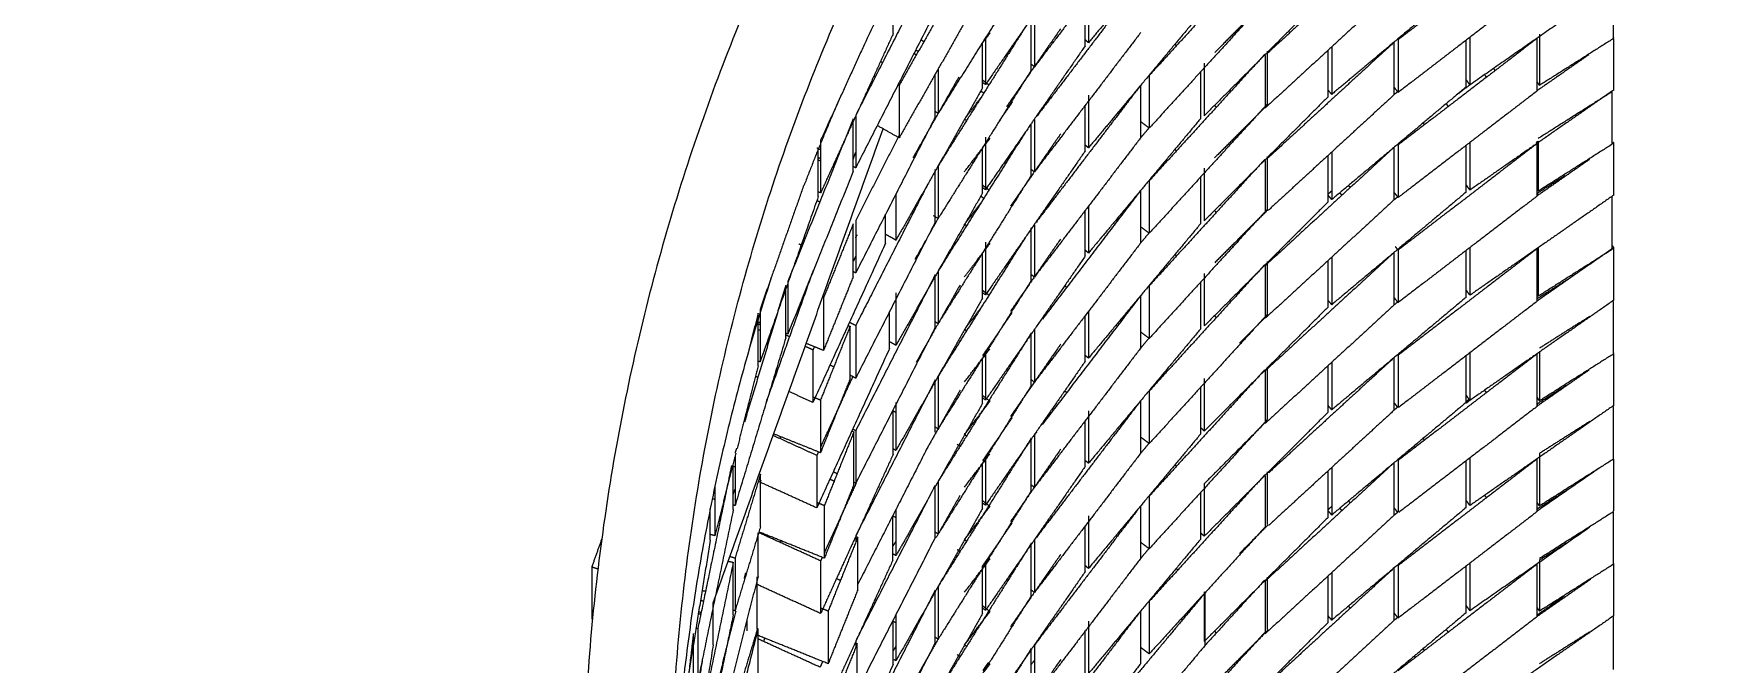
# Model space of a CAD drawing. Header units: centimetres. Extents: x 0 to 19.8, y 0 to 41.5.
# Drawn here: x 11.817 to 13.723, y 15.81 to 16.531 of the extents above; entities that cross this region are included whole.
import ezdxf

# ---------------------------------------------------------------- set-up
doc = ezdxf.new("R2010")
doc.units = ezdxf.units.CM
doc.layers.add('Make2D$Visible$Curves', color=7, linetype='Continuous', true_color=0x000000)

msp = doc.modelspace()

# ---------------------------------------------------------------- linework, layer by layer
at = {"layer": 'Make2D$Visible$Curves', "color": 18, "lineweight": -3, "true_color": 0x000000}
for points, weights, knots in [([(14.7558, 18.0321), (13.8662, 17.9996), (13.213, 17.3947), (12.4439, 16.6825), (12.4439, 15.6341)], [0.854751958775, 0.866802022462, 1, 0.846767797442, 0.853867800566], [2.055138, 2.055138, 2.055138, 3.769279, 3.769279, 5.741243, 5.741243, 5.741243]), ([(12.5439, 15.6341), (12.5439, 16.6388), (13.281, 17.3214), (13.9053, 17.8995), (14.7555, 17.932)], [0.853867800566, 0.846767797442, 1, 0.867107537457, 0.85480787438], [-5.741243, -5.741243, -5.741243, -3.769279, -3.769279, -2.059069, -2.059069, -2.059069]), ([(14.7553, 17.832), (13.9052, 17.7994), (13.281, 17.2214), (12.9554, 16.9199), (12.7654, 16.5189)], [0.854810851806, 0.867123612814, 1, 0.925991554725, 0.889384111728], [2.059276, 2.059276, 2.059276, 3.769279, 3.769279, 4.721703, 4.721703, 4.721703])]:
    msp.add_rational_spline(points, weights, degree=2, knots=knots, dxfattribs=at)
for points in [[(12.9034, 16.6451), (12.854, 16.5582), (12.8046, 16.4713)], [(13.0804, 16.6515), (13.0198, 16.5719), (12.9591, 16.4924)], [(13.5329, 16.6449), (13.4535, 16.584), (13.3742, 16.5232)], [(13.0172, 16.6365), (12.9602, 16.5543), (12.9032, 16.4721)], [(13.2219, 16.6266), (13.156, 16.5545), (13.0901, 16.4824)], [(13.3693, 16.6402), (13.2975, 16.5743), (13.2257, 16.5084)], [(12.8373, 16.5983), (12.7962, 16.5177), (12.7551, 16.4371)], [(12.798, 16.5305), (12.798, 16.5578), (12.798, 16.5851)], [(12.9034, 16.5851), (12.854, 16.4982), (12.8046, 16.4113)], [(12.9486, 16.5977), (12.8992, 16.519), (12.8499, 16.4404)], [(13.0804, 16.5914), (13.0209, 16.5134), (12.9615, 16.4355)], [(13.0804, 16.5913), (13.0506, 16.5556), (13.0208, 16.5199)], [(13.4517, 16.5893), (13.4109, 16.5552), (13.3702, 16.5211)], [(13.5329, 16.5849), (13.4535, 16.524), (13.3742, 16.4632)], [(13.62, 16.5247), (13.62, 16.5547), (13.62, 16.5847)], [(13.0172, 16.5165), (13.0172, 16.5426), (13.0172, 16.5686)], [(13.0208, 16.5799), (13.0208, 16.5499), (13.0208, 16.5199)], [(13.2251, 16.5701), (13.1578, 16.4965), (13.0905, 16.4228)], [(13.2942, 16.5782), (13.2235, 16.5074), (13.1529, 16.4366)], [(13.2257, 16.5696), (13.1954, 16.5392), (13.165, 16.5088)], [(13.3698, 16.5807), (13.2962, 16.5131), (13.2225, 16.4454)], [(13.5925, 16.5666), (13.5245, 16.5193), (13.4565, 16.472)], [(12.846, 16.5553), (12.8005, 16.4662), (12.7551, 16.3771)], [(12.9555, 16.5486), (12.9023, 16.4639), (12.8491, 16.3792)], [(12.9555, 16.4886), (12.9555, 16.518), (12.9555, 16.5475)], [(12.9591, 16.5524), (12.9591, 16.5224), (12.9591, 16.4924)], [(13.1489, 16.5535), (13.1147, 16.5125), (13.0806, 16.4715)], [(12.798, 16.5305), (12.7767, 16.4837), (12.7554, 16.4369)], [(12.9038, 16.5247), (12.9062, 16.5279), (12.9086, 16.5311)], [(12.9888, 16.5356), (12.958, 16.4911), (12.9271, 16.4466)], [(13.0804, 16.5315), (13.0198, 16.4519), (12.9591, 16.3724)], [(13.5355, 16.5297), (13.5355, 16.5005), (13.5355, 16.4712)], [(13.62, 16.5263), (13.6201, 16.5261), (13.6202, 16.5259)], [(12.7655, 16.5191), (12.7403, 16.4638), (12.7151, 16.4085)], [(12.8217, 16.5077), (12.8231, 16.507), (12.8245, 16.5062)], [(12.8239, 16.5116), (12.8253, 16.5108), (12.8266, 16.51)], [(12.8328, 16.5209), (12.8312, 16.5221), (12.8296, 16.5232)], [(12.8984, 16.5176), (12.9008, 16.5208), (12.9032, 16.524)], [(12.8999, 16.4684), (12.8999, 16.4942), (12.8999, 16.5201)], [(12.9032, 16.5254), (12.9032, 16.4987), (12.9032, 16.4721)], [(12.9327, 16.5124), (12.9322, 16.5128), (12.9317, 16.5132)], [(13.0172, 16.5165), (12.9865, 16.4723), (12.9559, 16.4282)], [(13.0208, 16.5199), (13.019, 16.5215), (13.0172, 16.523)], [(13.1196, 16.518), (13.1204, 16.5173), (13.1213, 16.5166)], [(13.2251, 16.4501), (13.2251, 16.4801), (13.2251, 16.5101)], [(13.3698, 16.5207), (13.2979, 16.4546), (13.2259, 16.3886)], [(13.2942, 16.4582), (13.2942, 16.4847), (13.2942, 16.5112)], [(13.3697, 16.5207), (13.3341, 16.4908), (13.2984, 16.4609)], [(13.2984, 16.5151), (13.2984, 16.488), (13.2984, 16.4609)], [(13.3694, 16.5212), (13.3696, 16.5209), (13.3698, 16.5207)], [(13.3698, 16.4607), (13.3698, 16.4907), (13.3698, 16.5207)], [(13.5329, 16.5249), (13.4535, 16.464), (13.3742, 16.4032)], [(13.3742, 16.5232), (13.3742, 16.4937), (13.3742, 16.4642)], [(13.4517, 16.4693), (13.4517, 16.496), (13.4517, 16.5226)], [(13.4561, 16.526), (13.4561, 16.4988), (13.4561, 16.4717)], [(13.5118, 16.5087), (13.5114, 16.5093), (13.511, 16.5099)], [(13.5329, 16.4649), (13.5329, 16.4949), (13.5329, 16.5249)], [(13.62, 16.5247), (13.5778, 16.498), (13.5355, 16.4712)], [(13.6202, 16.4659), (13.6202, 16.4952), (13.6202, 16.5245)], [(12.7858, 16.4973), (12.7845, 16.4977), (12.7833, 16.4982)], [(12.8491, 16.4896), (12.8491, 16.4644), (12.8491, 16.4392)], [(12.9555, 16.4886), (12.9026, 16.4043), (12.8497, 16.3201)], [(12.9591, 16.4924), (12.9573, 16.4938), (12.9555, 16.4952)], [(13.2217, 16.5064), (13.1559, 16.4344), (13.0901, 16.3624)], [(13.1529, 16.4966), (13.1529, 16.4666), (13.1529, 16.4366)], [(13.2225, 16.5054), (13.2221, 16.5058), (13.2218, 16.5063)], [(13.2225, 16.5054), (13.2225, 16.4754), (13.2225, 16.4454)], [(13.4849, 16.488), (13.4841, 16.4893), (13.4833, 16.4906)], [(13.5917, 16.5061), (13.5624, 16.4857), (13.5331, 16.4653)], [(12.8046, 16.4713), (12.804, 16.4716), (12.8035, 16.4719)], [(12.8046, 16.4713), (12.8046, 16.4413), (12.8046, 16.4113)], [(12.8728, 16.4807), (12.8465, 16.4345), (12.8203, 16.3884)], [(12.846, 16.4353), (12.846, 16.4597), (12.846, 16.484)], [(12.9034, 16.4745), (12.9017, 16.4758), (12.8999, 16.4771)], [(12.9032, 16.4721), (12.9016, 16.4733), (12.8999, 16.4744)], [(12.9072, 16.4716), (12.9058, 16.4727), (12.9044, 16.4738)], [(13.0801, 16.4711), (13.0207, 16.3932), (12.9613, 16.3152)], [(13.0804, 16.4713), (13.0506, 16.4356), (13.0208, 16.3999)], [(13.0804, 16.4115), (13.0804, 16.4415), (13.0804, 16.4715)], [(13.0901, 16.4824), (13.0901, 16.4527), (13.0901, 16.423)], [(13.1489, 16.4335), (13.1489, 16.4601), (13.1489, 16.4868)], [(13.1942, 16.4763), (13.1938, 16.4767), (13.1934, 16.4772)], [(13.4517, 16.4693), (13.375, 16.4051), (13.2984, 16.3409)], [(13.4414, 16.4607), (13.4489, 16.4664), (13.4564, 16.4722)], [(13.4561, 16.4717), (13.454, 16.4748), (13.4518, 16.4779)], [(13.4728, 16.4833), (13.4739, 16.4819), (13.475, 16.4805)], [(13.5355, 16.4712), (13.5342, 16.4733), (13.5329, 16.4753)], [(12.8999, 16.4684), (12.8505, 16.3815), (12.801, 16.2945)], [(12.8793, 16.4327), (12.8889, 16.4452), (12.8985, 16.4578)], [(12.8978, 16.4648), (12.8998, 16.4635), (12.9017, 16.4623)], [(12.9187, 16.43), (12.9263, 16.441), (12.9339, 16.4519)], [(13.0208, 16.4599), (13.0208, 16.4299), (13.0208, 16.3999)], [(13.2251, 16.4501), (13.1576, 16.3763), (13.0901, 16.3024)], [(13.2942, 16.4582), (13.2235, 16.3874), (13.1529, 16.3166)], [(13.3698, 16.4607), (13.298, 16.3947), (13.2261, 16.3287)], [(13.2984, 16.4609), (13.2963, 16.4634), (13.2942, 16.4659)], [(13.3742, 16.4632), (13.372, 16.4661), (13.3698, 16.4689)], [(13.374, 16.4643), (13.372, 16.4626), (13.3701, 16.461)], [(13.5329, 16.4649), (13.4535, 16.404), (13.3742, 16.3432)], [(13.4314, 16.4471), (13.4303, 16.4488), (13.4291, 16.4504)], [(13.6202, 16.4659), (13.5382, 16.4088), (13.4561, 16.3517)], [(13.6185, 16.464), (13.5762, 16.4373), (13.534, 16.4105)], [(13.6185, 16.404), (13.6185, 16.434), (13.6185, 16.464)], [(12.7523, 16.433), (12.715, 16.3402), (12.6777, 16.2474)], [(12.7551, 16.4364), (12.7351, 16.3925), (12.7151, 16.3485)], [(12.7523, 16.373), (12.7523, 16.403), (12.7523, 16.433)], [(12.7551, 16.4371), (12.7551, 16.4071), (12.7551, 16.3771)], [(12.846, 16.4353), (12.8005, 16.3462), (12.7551, 16.2571)], [(12.8491, 16.4392), (12.8475, 16.4402), (12.846, 16.4412)], [(12.8816, 16.431), (12.8805, 16.4318), (12.8793, 16.4327)], [(12.9591, 16.4324), (12.9591, 16.4024), (12.9591, 16.3724)], [(13.0172, 16.3965), (13.0172, 16.4225), (13.0172, 16.4485)], [(13.1489, 16.4335), (13.0849, 16.3567), (13.0208, 16.2799)], [(13.0601, 16.4448), (13.0595, 16.4452), (13.0589, 16.4456)], [(13.2258, 16.4497), (13.1953, 16.4191), (13.1648, 16.3886)], [(13.1667, 16.4462), (13.1658, 16.4472), (13.1649, 16.4482)], [(13.2225, 16.4454), (13.2221, 16.4459), (13.2217, 16.4464)], [(12.5925, 15.8806), (12.6894, 16.1511), (12.7863, 16.4217)], [(12.8048, 16.4145), (12.7799, 16.3658), (12.7551, 16.3171)], [(12.8046, 16.4113), (12.7922, 16.4184), (12.7797, 16.4254)], [(12.9481, 16.4168), (12.8986, 16.338), (12.8491, 16.2592)], [(12.9556, 16.4277), (12.9294, 16.3899), (12.9032, 16.3521)], [(12.9032, 16.4121), (12.9032, 16.3821), (12.9032, 16.3521)], [(12.9891, 16.416), (12.9604, 16.3746), (12.9317, 16.3332)], [(12.9555, 16.3686), (12.9555, 16.398), (12.9555, 16.4275)], [(13.0901, 16.4224), (13.0853, 16.4261), (13.0804, 16.4297)], [(13.0896, 16.4224), (13.085, 16.4169), (13.0804, 16.4114)], [(13.3926, 16.4198), (13.3932, 16.4191), (13.3939, 16.4183)], [(13.4042, 16.4262), (13.4035, 16.4273), (13.4027, 16.4283)], [(12.7151, 16.3975), (12.7129, 16.3986), (12.7108, 16.3997)], [(12.7124, 16.3443), (12.7124, 16.3713), (12.7124, 16.3984)], [(12.7151, 16.4085), (12.7151, 16.3785), (12.7151, 16.3485)], [(12.7523, 16.3869), (12.7537, 16.3908), (12.7551, 16.3947)], [(12.8793, 16.3727), (12.8939, 16.3918), (12.9084, 16.4108)], [(12.8999, 16.3484), (12.8999, 16.3742), (12.8999, 16.4001)], [(13.0172, 16.3965), (12.9602, 16.3143), (12.9032, 16.2321)], [(12.933, 16.3922), (12.9323, 16.3927), (12.9317, 16.3932)], [(13.0804, 16.4115), (13.0198, 16.3319), (12.9591, 16.2524)], [(13.0208, 16.3999), (13.019, 16.4015), (13.0172, 16.403)], [(13.1194, 16.3981), (13.1204, 16.3973), (13.1213, 16.3966)], [(13.3698, 16.4007), (13.2962, 16.3331), (13.2225, 16.2654)], [(13.2984, 16.3954), (13.2984, 16.3682), (13.2984, 16.3409)], [(13.3698, 16.3407), (13.3698, 16.3707), (13.3698, 16.4007)], [(13.5329, 16.4049), (13.4535, 16.344), (13.3742, 16.2832)], [(13.3742, 16.4032), (13.3742, 16.3735), (13.3742, 16.3438)], [(13.4517, 16.3493), (13.4517, 16.3761), (13.4517, 16.4029)], [(13.4561, 16.406), (13.4561, 16.3788), (13.4561, 16.3517)], [(13.5319, 16.4062), (13.5324, 16.4055), (13.5329, 16.4049)], [(13.5322, 16.4065), (13.5331, 16.4071), (13.534, 16.4077)], [(13.5329, 16.3449), (13.5329, 16.3749), (13.5329, 16.4049)], [(13.534, 16.4075), (13.534, 16.379), (13.534, 16.3505)], [(13.6185, 16.404), (13.5762, 16.3773), (13.534, 16.3505)], [(13.6202, 16.4059), (13.6192, 16.4052), (13.6181, 16.4045)], [(13.6202, 16.3459), (13.6202, 16.3759), (13.6202, 16.4059)], [(12.7125, 16.389), (12.7139, 16.3884), (12.7152, 16.3879)], [(12.7127, 16.3862), (12.7139, 16.3856), (12.7151, 16.3851)], [(12.7302, 16.3818), (12.7309, 16.3816), (12.7315, 16.3813)], [(12.7551, 16.3771), (12.7538, 16.3778), (12.7525, 16.3784)], [(12.846, 16.3743), (12.846, 16.3748), (12.846, 16.3753)], [(12.8491, 16.3792), (12.8491, 16.3492), (12.8491, 16.3192)], [(12.9591, 16.3724), (12.9573, 16.3738), (12.9555, 16.3752)], [(13.2219, 16.3866), (13.156, 16.3145), (13.0901, 16.2424)], [(13.1529, 16.3766), (13.1529, 16.3466), (13.1529, 16.3166)], [(13.2225, 16.3854), (13.2221, 16.3859), (13.2217, 16.3864)], [(13.2225, 16.3854), (13.2225, 16.3558), (13.2225, 16.3261)], [(13.2251, 16.3301), (13.2251, 16.3601), (13.2251, 16.3901)], [(13.2942, 16.3382), (13.2942, 16.3647), (13.2942, 16.3912)], [(13.5922, 16.3864), (13.5626, 16.3658), (13.533, 16.3452)], [(13.5919, 16.3867), (13.592, 16.3865), (13.5921, 16.3863)], [(12.6959, 16.3573), (12.6773, 16.3046), (12.6588, 16.2519)], [(12.7523, 16.373), (12.715, 16.2802), (12.6777, 16.1874)], [(12.8371, 16.358), (12.7961, 16.2775), (12.7551, 16.1971)], [(12.846, 16.3153), (12.846, 16.3444), (12.846, 16.3735)], [(12.9555, 16.3686), (12.9026, 16.2843), (12.8496, 16.2)], [(12.9032, 16.3546), (12.9016, 16.3559), (12.8999, 16.3572)], [(13.0901, 16.3624), (13.0901, 16.3324), (13.0901, 16.3024)], [(13.1489, 16.3135), (13.1489, 16.3401), (13.1489, 16.3668)], [(13.1942, 16.3563), (13.1938, 16.3567), (13.1934, 16.3572)], [(13.3196, 16.3545), (13.3186, 16.3558), (13.3176, 16.357)], [(13.4561, 16.3517), (13.4539, 16.3548), (13.4517, 16.358)], [(13.5333, 16.3485), (13.5491, 16.3585), (13.565, 16.3685)], [(13.5634, 16.3676), (13.5637, 16.3672), (13.564, 16.3668)], [(12.7124, 16.3443), (12.6792, 16.2499), (12.646, 16.1556)], [(12.7141, 16.338), (12.7127, 16.3387), (12.7113, 16.3395)], [(12.7151, 16.3485), (12.7137, 16.3491), (12.7124, 16.3497)], [(12.801, 16.3472), (12.801, 16.3209), (12.801, 16.2945)], [(12.8999, 16.3484), (12.8746, 16.3039), (12.8493, 16.2595)], [(12.8793, 16.3127), (12.8889, 16.3252), (12.8984, 16.3376)], [(12.8978, 16.3448), (12.8996, 16.3436), (12.9014, 16.3425)], [(12.9032, 16.3521), (12.9016, 16.3532), (12.9, 16.3543)], [(12.9072, 16.3517), (12.9058, 16.3527), (12.9044, 16.3537)], [(13.0796, 16.3505), (13.0239, 16.2774), (12.9682, 16.2042)], [(13.0804, 16.2915), (13.0804, 16.3215), (13.0804, 16.3515)], [(13.2942, 16.3382), (13.2235, 16.2674), (13.1529, 16.1966)], [(13.3698, 16.3407), (13.2962, 16.2731), (13.2225, 16.2054)], [(13.2942, 16.347), (13.2963, 16.3489), (13.2984, 16.3508)], [(13.2984, 16.3409), (13.2963, 16.3434), (13.2942, 16.3459)], [(13.4517, 16.3493), (13.375, 16.2851), (13.2984, 16.2209)], [(13.3075, 16.3486), (13.3088, 16.3472), (13.3101, 16.3458)], [(13.3745, 16.3447), (13.3721, 16.3426), (13.3697, 16.3406)], [(13.3742, 16.3432), (13.372, 16.3461), (13.3698, 16.3489)], [(13.5329, 16.3449), (13.4538, 16.2843), (13.3747, 16.2237)], [(13.6202, 16.3459), (13.5382, 16.2888), (13.4561, 16.2317)], [(13.534, 16.3505), (13.5335, 16.3513), (13.5329, 16.3522)], [(13.5331, 16.3471), (13.5335, 16.3474), (13.5339, 16.3476)], [(13.6185, 16.284), (13.6185, 16.314), (13.6185, 16.344)], [(12.7551, 16.3171), (12.7551, 16.2871), (12.7551, 16.2571)], [(12.7893, 16.2913), (12.7893, 16.3077), (12.7893, 16.3241)], [(12.8491, 16.3192), (12.8359, 16.2958), (12.8226, 16.2725)], [(12.8491, 16.3192), (12.8466, 16.3208), (12.8441, 16.3223)], [(13.0172, 16.2765), (13.0172, 16.3025), (13.0172, 16.3286)], [(13.0208, 16.3335), (13.0208, 16.3067), (13.0208, 16.2799)], [(13.2251, 16.3301), (13.1576, 16.2563), (13.0901, 16.1824)], [(13.1667, 16.3262), (13.1657, 16.3273), (13.1647, 16.3284)], [(13.2255, 16.3294), (13.1952, 16.2991), (13.165, 16.2688)], [(13.2225, 16.3254), (13.2221, 16.3259), (13.2217, 16.3264)], [(12.7523, 16.313), (12.7354, 16.2709), (12.7184, 16.2287)], [(12.7523, 16.253), (12.7523, 16.283), (12.7523, 16.313)], [(12.846, 16.3153), (12.8005, 16.2262), (12.7551, 16.1371)], [(12.7551, 16.2973), (12.756, 16.299), (12.7569, 16.3007)], [(12.7803, 16.3063), (12.7802, 16.3063), (12.7802, 16.3064)], [(12.801, 16.2945), (12.7952, 16.2979), (12.7893, 16.3012)], [(12.8816, 16.311), (12.8805, 16.3118), (12.8793, 16.3127)], [(12.9555, 16.2486), (12.9555, 16.2786), (12.9555, 16.3086)], [(12.9591, 16.3124), (12.9591, 16.2824), (12.9591, 16.2524)], [(13.1489, 16.3135), (13.0849, 16.2367), (13.0208, 16.1599)], [(13.0901, 16.303), (13.0847, 16.2966), (13.0794, 16.2902)], [(13.0901, 16.3024), (13.0853, 16.3061), (13.0804, 16.3097)], [(12.6942, 16.2882), (12.6923, 16.2892), (12.6903, 16.2902)], [(12.7893, 16.2913), (12.7478, 16.2003), (12.7063, 16.1093)], [(12.9485, 16.2974), (12.8988, 16.2183), (12.8491, 16.1392)], [(12.8793, 16.2527), (12.894, 16.2719), (12.9086, 16.2911)], [(12.8999, 16.2284), (12.8999, 16.2542), (12.8999, 16.2801)], [(12.9032, 16.2921), (12.9032, 16.2621), (12.9032, 16.2321)], [(12.9887, 16.2955), (12.9602, 16.2543), (12.9317, 16.2132)], [(13.0804, 16.2915), (13.0198, 16.2119), (12.9591, 16.1324)], [(13.0208, 16.2799), (13.019, 16.2815), (13.0172, 16.283)], [(13.3698, 16.2807), (13.2962, 16.2131), (13.2225, 16.1454)], [(13.3698, 16.2207), (13.3698, 16.2507), (13.3698, 16.2807)], [(13.3742, 16.2832), (13.3727, 16.2851), (13.3713, 16.287)], [(13.5329, 16.2849), (13.4535, 16.224), (13.3742, 16.1632)], [(13.3742, 16.2832), (13.3742, 16.2539), (13.3742, 16.2246)], [(13.4517, 16.2293), (13.4517, 16.256), (13.4517, 16.2826)], [(13.4561, 16.286), (13.4561, 16.2588), (13.4561, 16.2317)], [(13.5328, 16.285), (13.5329, 16.2849), (13.5329, 16.2849)], [(13.5329, 16.2249), (13.5329, 16.2549), (13.5329, 16.2849)], [(13.6202, 16.2859), (13.5766, 16.2556), (13.533, 16.2252)], [(13.534, 16.2862), (13.534, 16.2583), (13.534, 16.2305)], [(13.6185, 16.284), (13.5762, 16.2573), (13.534, 16.2305)], [(13.6185, 16.2885), (13.6194, 16.2872), (13.6202, 16.2859)], [(13.6202, 16.2259), (13.6202, 16.2559), (13.6202, 16.2859)], [(12.6534, 16.1106), (12.6802, 16.1854), (12.7069, 16.2602)], [(12.7315, 16.2613), (12.7316, 16.2613), (12.7317, 16.2613)], [(12.7552, 16.2765), (12.7538, 16.2735), (12.7525, 16.2705)], [(12.8537, 16.2665), (12.8536, 16.2666), (12.8534, 16.2666)], [(13.0172, 16.2765), (12.9602, 16.1943), (12.9032, 16.1121)], [(12.9327, 16.2724), (12.9322, 16.2728), (12.9317, 16.2732)], [(13.2217, 16.2664), (13.1559, 16.1944), (13.0901, 16.1224)], [(13.1194, 16.2781), (13.1204, 16.2773), (13.1213, 16.2766)], [(13.2225, 16.2654), (13.2221, 16.2659), (13.2217, 16.2663)], [(13.2225, 16.2654), (13.2225, 16.2354), (13.2225, 16.2054)], [(13.2251, 16.2101), (13.2251, 16.2401), (13.2251, 16.2701)], [(13.2342, 16.278), (13.2348, 16.2774), (13.2354, 16.2768)], [(13.2942, 16.2182), (13.2942, 16.2447), (13.2942, 16.2712)], [(13.2984, 16.2751), (13.2984, 16.248), (13.2984, 16.2209)], [(12.6753, 16.243), (12.6517, 16.1649), (12.6281, 16.0868)], [(12.6586, 16.2515), (12.6523, 16.2336), (12.646, 16.2156)], [(12.6753, 16.183), (12.6753, 16.213), (12.6753, 16.243)], [(12.6777, 16.2474), (12.6777, 16.2174), (12.6777, 16.1874)], [(12.7523, 16.253), (12.7354, 16.2109), (12.7184, 16.1687)], [(12.7551, 16.2571), (12.7537, 16.2578), (12.7523, 16.2585)], [(12.8452, 16.2538), (12.8002, 16.1655), (12.7551, 16.0771)], [(12.8491, 16.2591), (12.8251, 16.2168), (12.801, 16.1745)], [(12.8742, 16.2433), (12.8491, 16.1991), (12.824, 16.1549)], [(12.846, 16.1953), (12.846, 16.2253), (12.846, 16.2553)], [(12.8491, 16.2592), (12.8491, 16.2292), (12.8491, 16.1992)], [(12.9555, 16.2486), (12.9023, 16.1639), (12.8491, 16.0792)], [(12.9591, 16.2524), (12.9573, 16.2538), (12.9555, 16.2552)], [(12.9959, 16.2407), (12.9948, 16.2416), (12.9937, 16.2426)], [(13.0901, 16.2424), (13.0901, 16.2124), (13.0901, 16.1824)], [(13.1489, 16.1935), (13.1489, 16.2201), (13.1489, 16.2468)], [(13.1529, 16.2566), (13.1529, 16.2266), (13.1529, 16.1966)], [(13.533, 16.228), (13.5498, 16.2386), (13.5665, 16.2492)], [(12.7184, 16.2287), (12.7184, 16.1987), (12.7184, 16.1687)], [(12.801, 16.2345), (12.801, 16.2045), (12.801, 16.1745)], [(12.8999, 16.2284), (12.8505, 16.1415), (12.801, 16.0545)], [(12.9034, 16.2345), (12.9016, 16.2358), (12.8999, 16.2372)], [(12.9032, 16.2321), (12.9016, 16.2333), (12.8999, 16.2344)], [(12.9072, 16.2317), (12.9058, 16.2327), (12.9044, 16.2338)], [(13.0804, 16.2315), (13.0242, 16.1577), (12.968, 16.084)], [(13.0804, 16.1715), (13.0804, 16.2015), (13.0804, 16.2315)], [(13.2984, 16.2209), (13.2963, 16.2234), (13.2942, 16.2259)], [(13.4517, 16.2293), (13.375, 16.1651), (13.2984, 16.1009)], [(13.3742, 16.2232), (13.372, 16.2261), (13.3698, 16.2289)], [(13.3742, 16.2244), (13.372, 16.2226), (13.3698, 16.2207)], [(13.5329, 16.2249), (13.4537, 16.1642), (13.3745, 16.1035)], [(13.4561, 16.2317), (13.4539, 16.2348), (13.4517, 16.238)], [(13.6202, 16.2259), (13.5382, 16.1688), (13.4561, 16.1117)], [(13.534, 16.2305), (13.5335, 16.2313), (13.5329, 16.2322)], [(13.62, 16.1647), (13.62, 16.1947), (13.62, 16.2247)], [(12.6437, 16.2111), (12.6375, 16.1864), (12.6312, 16.1617)], [(12.6437, 16.1511), (12.6437, 16.1811), (12.6437, 16.2111)], [(12.646, 16.2156), (12.646, 16.1856), (12.646, 16.1556)], [(12.7322, 16.2029), (12.7324, 16.2028), (12.7326, 16.2027)], [(12.7937, 16.1709), (12.7937, 16.1918), (12.7937, 16.2127)], [(12.8793, 16.1927), (12.8889, 16.2052), (12.8984, 16.2177)], [(12.9003, 16.1635), (12.9171, 16.1877), (12.9338, 16.2119)], [(13.0172, 16.1565), (13.0172, 16.1825), (13.0172, 16.2085)], [(13.0208, 16.2134), (13.0208, 16.1867), (13.0208, 16.1599)], [(13.2251, 16.2101), (13.1576, 16.1363), (13.0901, 16.0624)], [(13.2942, 16.2182), (13.2235, 16.1474), (13.1529, 16.0766)], [(13.1667, 16.2062), (13.1657, 16.2073), (13.1647, 16.2084)], [(13.2257, 16.2096), (13.2095, 16.1933), (13.1933, 16.1771)], [(13.2225, 16.2054), (13.2221, 16.2059), (13.2217, 16.2064)], [(13.3698, 16.2207), (13.2963, 16.1532), (13.2228, 16.0857)], [(13.5929, 16.2076), (13.5642, 16.1894), (13.5355, 16.1712)], [(12.646, 16.2001), (12.6444, 16.2008), (12.6429, 16.2014)], [(12.6461, 16.1978), (12.6449, 16.1983), (12.6437, 16.1988)], [(12.6437, 16.1925), (12.6449, 16.1922), (12.646, 16.1919)], [(12.6576, 16.1884), (12.658, 16.1882), (12.6585, 16.1881)], [(12.6601, 16.1922), (12.6595, 16.1924), (12.659, 16.1926)], [(12.6605, 16.1943), (12.6602, 16.1944), (12.6599, 16.1945)], [(12.6777, 16.1874), (12.6765, 16.1879), (12.6753, 16.1884)], [(12.6799, 16.1843), (12.6776, 16.1852), (12.6753, 16.1861)], [(12.7487, 16.1962), (12.7318, 16.1541), (12.7149, 16.112)], [(12.7464, 16.1972), (12.7476, 16.1967), (12.7487, 16.1962)], [(12.7551, 16.1971), (12.7516, 16.1989), (12.748, 16.2007)], [(12.7487, 16.1362), (12.7487, 16.1662), (12.7487, 16.1962)], [(12.7551, 16.1971), (12.7551, 16.1671), (12.7551, 16.1371)], [(12.846, 16.1953), (12.8005, 16.1062), (12.7551, 16.0171)], [(12.8491, 16.1992), (12.8475, 16.2002), (12.846, 16.2012)], [(12.9555, 16.1886), (12.9023, 16.1039), (12.8491, 16.0192)], [(12.8819, 16.1908), (12.8806, 16.1917), (12.8793, 16.1927)], [(12.9555, 16.1286), (12.9555, 16.158), (12.9555, 16.1875)], [(12.9591, 16.1924), (12.9591, 16.1624), (12.9591, 16.1324)], [(13.1489, 16.1935), (13.0849, 16.1167), (13.0208, 16.0399)], [(13.0901, 16.1824), (13.0853, 16.1861), (13.0804, 16.1897)], [(12.6753, 16.183), (12.6464, 16.0873), (12.6174, 15.9916)], [(12.7063, 16.1693), (12.702, 16.1712), (12.6977, 16.1732)], [(12.7184, 16.1687), (12.7085, 16.1727), (12.6986, 16.1767)], [(12.708, 16.1731), (12.7071, 16.1712), (12.7063, 16.1693)], [(12.7063, 16.1693), (12.7063, 16.1393), (12.7063, 16.1093)], [(12.7937, 16.1709), (12.7522, 16.0799), (12.7107, 15.9889)], [(12.801, 16.1745), (12.7974, 16.1766), (12.7938, 16.1786)], [(12.8793, 16.1327), (12.8938, 16.1517), (12.9083, 16.1706)], [(12.9032, 16.1677), (12.9032, 16.1399), (12.9032, 16.1121)], [(12.989, 16.1758), (12.9603, 16.1345), (12.9317, 16.0932)], [(13.0804, 16.1715), (13.0198, 16.0919), (12.9591, 16.0124)], [(13.0898, 16.1827), (13.0847, 16.1765), (13.0796, 16.1704)], [(13.5325, 16.1645), (13.4533, 16.1039), (13.3742, 16.0432)], [(13.4561, 16.166), (13.4561, 16.1394), (13.4561, 16.1127)], [(13.5329, 16.1049), (13.5329, 16.1349), (13.5329, 16.1649)], [(13.5355, 16.167), (13.5355, 16.1391), (13.5355, 16.1112)], [(13.62, 16.1647), (13.5778, 16.138), (13.5355, 16.1112)], [(13.62, 16.1658), (13.6198, 16.1656), (13.6195, 16.1654)], [(13.6202, 16.1059), (13.6202, 16.1354), (13.6202, 16.1648)], [(12.6437, 16.1511), (12.6317, 16.1039), (12.6197, 16.0567)], [(12.646, 16.1556), (12.6451, 16.156), (12.6441, 16.1563)], [(12.7301, 16.1499), (12.7279, 16.151), (12.7258, 16.1521)], [(12.8999, 16.1084), (12.8999, 16.1342), (12.8999, 16.1601)], [(12.9001, 16.1633), (12.9017, 16.1623), (12.9033, 16.1613)], [(13.0172, 16.1565), (12.9602, 16.0743), (12.9032, 15.9921)], [(12.927, 16.1464), (12.9277, 16.146), (12.9284, 16.1455)], [(12.9327, 16.1524), (12.9322, 16.1528), (12.9317, 16.1532)], [(13.0208, 16.1599), (13.019, 16.1615), (13.0172, 16.163)], [(13.2218, 16.1465), (13.156, 16.0745), (13.0901, 16.0024)], [(13.2225, 16.1454), (13.2225, 16.1159), (13.2225, 16.0864)], [(13.2251, 16.0901), (13.2251, 16.1201), (13.2251, 16.1501)], [(13.3698, 16.1607), (13.2982, 16.0949), (13.2265, 16.0291)], [(13.2942, 16.0982), (13.2942, 16.1247), (13.2942, 16.1512)], [(13.2984, 16.1551), (13.2984, 16.128), (13.2984, 16.1009)], [(13.3698, 16.1007), (13.3698, 16.1307), (13.3698, 16.1607)], [(13.3742, 16.1632), (13.3739, 16.1636), (13.3736, 16.1639)], [(13.3742, 16.1632), (13.3742, 16.1338), (13.3742, 16.1043)], [(13.4517, 16.1093), (13.4517, 16.136), (13.4517, 16.1626)], [(13.5118, 16.1487), (13.5114, 16.1493), (13.511, 16.1499)], [(13.5922, 16.1464), (13.5625, 16.1257), (13.5328, 16.1051)], [(12.6435, 16.1379), (12.6423, 16.1385), (12.641, 16.139)], [(12.6604, 16.1302), (12.6601, 16.1303), (12.6599, 16.1304)], [(12.7517, 16.1389), (12.7333, 16.0985), (12.7149, 16.0582)], [(12.7487, 16.1362), (12.7318, 16.0941), (12.7149, 16.052)], [(12.7551, 16.1371), (12.7519, 16.1387), (12.7487, 16.1404)], [(12.846, 16.1353), (12.8005, 16.0462), (12.7551, 15.9571)], [(12.846, 16.0753), (12.846, 16.1053), (12.846, 16.1353)], [(12.8491, 16.1392), (12.8491, 16.1092), (12.8491, 16.0792)], [(12.9555, 16.1286), (12.9027, 16.0445), (12.8499, 15.9604)], [(12.9591, 16.1324), (12.9573, 16.1338), (12.9555, 16.1352)], [(13.1489, 16.0735), (13.1489, 16.1001), (13.1489, 16.1268)], [(13.1529, 16.1366), (13.1529, 16.1066), (13.1529, 16.0766)], [(13.5329, 16.1079), (13.5497, 16.1186), (13.5665, 16.1292)], [(13.5631, 16.128), (13.5635, 16.1274), (13.564, 16.1268)], [(12.7063, 16.1093), (12.6926, 16.1155), (12.6789, 16.1218)], [(12.7149, 16.112), (12.7106, 16.1137), (12.7063, 16.1154)], [(12.7149, 16.112), (12.7149, 16.082), (12.7149, 16.052)], [(12.801, 16.1094), (12.801, 16.082), (12.801, 16.0545)], [(12.8742, 16.1233), (12.8558, 16.0908), (12.8373, 16.0583)], [(12.8999, 16.1084), (12.8746, 16.064), (12.8494, 16.0196)], [(12.8793, 16.0727), (12.8937, 16.0915), (12.9081, 16.1104)], [(12.9084, 16.1107), (12.9042, 16.1139), (12.8999, 16.1172)], [(12.9032, 16.1121), (12.9016, 16.1133), (12.8999, 16.1144)], [(13.0804, 16.1115), (13.0208, 16.0333), (12.9613, 15.9552)], [(12.9959, 16.1207), (12.9949, 16.1216), (12.9939, 16.1224)], [(13.0804, 16.0515), (13.0804, 16.0815), (13.0804, 16.1115)], [(13.0901, 16.1224), (13.0901, 16.1225), (13.09, 16.1226)], [(13.0901, 16.1224), (13.0901, 16.0927), (13.0901, 16.063)], [(13.1942, 16.1163), (13.1938, 16.1167), (13.1934, 16.1172)], [(13.4517, 16.1093), (13.375, 16.0451), (13.2984, 15.9809)], [(13.3733, 16.1043), (13.3716, 16.1066), (13.3698, 16.1089)], [(13.4561, 16.1117), (13.4539, 16.1148), (13.4517, 16.118)], [(13.4517, 16.1105), (13.4535, 16.1117), (13.4552, 16.1129)], [(13.452, 16.1088), (13.4541, 16.1104), (13.4562, 16.112)], [(13.4728, 16.1233), (13.4739, 16.1219), (13.475, 16.1205)], [(13.5355, 16.1112), (13.5342, 16.1133), (13.5329, 16.1153)], [(13.5331, 16.1071), (13.5332, 16.1072), (13.5334, 16.1073)], [(12.798, 16.0505), (12.798, 16.0751), (12.798, 16.0997)], [(12.7982, 16.0997), (12.7997, 16.0989), (12.8012, 16.0981)], [(12.8203, 16.0884), (12.8207, 16.0882), (12.8211, 16.088)], [(12.9004, 16.0436), (12.917, 16.0676), (12.9337, 16.0916)], [(13.0172, 16.0365), (13.0172, 16.0625), (13.0172, 16.0885)], [(13.0208, 16.0999), (13.0208, 16.0699), (13.0208, 16.0399)], [(13.2251, 16.0901), (13.1576, 16.0163), (13.0901, 15.9424)], [(13.2942, 16.0982), (13.2235, 16.0274), (13.1529, 15.9566)], [(13.3698, 16.1007), (13.298, 16.0347), (13.2262, 15.9688)], [(13.2984, 16.1009), (13.2963, 16.1034), (13.2942, 16.1059)], [(13.3739, 16.1042), (13.3718, 16.1024), (13.3696, 16.1006)], [(13.5329, 16.1049), (13.4539, 16.0443), (13.3749, 15.9838)], [(13.6202, 16.1059), (13.5382, 16.0488), (13.4561, 15.9917)], [(13.62, 16.0447), (13.62, 16.0747), (13.62, 16.1047)], [(12.6443, 16.0804), (12.6442, 16.0804), (12.6442, 16.0804)], [(12.7107, 16.0489), (12.6858, 16.0602), (12.661, 16.0716)], [(12.7149, 16.052), (12.6885, 16.0626), (12.662, 16.0732)], [(12.6688, 16.068), (12.6693, 16.069), (12.6699, 16.0701)], [(12.7531, 16.0758), (12.7362, 16.0337), (12.7193, 15.9916)], [(12.7513, 16.0766), (12.7522, 16.0762), (12.7531, 16.0758)], [(12.7551, 16.0771), (12.7534, 16.078), (12.7517, 16.0789)], [(12.7531, 16.0158), (12.7531, 16.0458), (12.7531, 16.0758)], [(12.7551, 16.0771), (12.7551, 16.0471), (12.7551, 16.0171)], [(12.8491, 16.0792), (12.8475, 16.0802), (12.846, 16.0812)], [(12.8816, 16.071), (12.8805, 16.0718), (12.8793, 16.0727)], [(12.9591, 16.0724), (12.9591, 16.0725), (12.959, 16.0726)], [(12.9615, 16.0755), (12.9603, 16.074), (12.9591, 16.0724)], [(12.9591, 16.0724), (12.9591, 16.0424), (12.9591, 16.0124)], [(13.1489, 16.0735), (13.0849, 15.9967), (13.0208, 15.9199)], [(13.0901, 16.0624), (13.0853, 16.0661), (13.0804, 16.0697)], [(13.1529, 16.0766), (13.1509, 16.0786), (13.1489, 16.0805)], [(13.222, 16.0859), (13.1874, 16.0512), (13.1529, 16.0166)], [(13.2225, 16.0854), (13.2221, 16.0859), (13.2217, 16.0864)], [(13.5929, 16.0876), (13.5642, 16.0694), (13.5355, 16.0512)], [(12.6184, 16.0515), (12.6063, 16.0044), (12.5943, 15.9573)], [(12.6192, 16.0573), (12.6183, 16.0544), (12.6174, 16.0516)], [(12.7127, 16.0533), (12.7117, 16.0511), (12.7107, 16.0489)], [(12.798, 16.0505), (12.7767, 16.0037), (12.7554, 15.9569)], [(12.8373, 16.0583), (12.7974, 15.9801), (12.7575, 15.9018)], [(12.801, 16.0545), (12.7995, 16.0554), (12.798, 16.0562)], [(12.9555, 16.0686), (12.9023, 15.9839), (12.8491, 15.8992)], [(12.8708, 16.0617), (12.8728, 16.0605), (12.8748, 16.0592)], [(12.8793, 16.0127), (12.8938, 16.0317), (12.9083, 16.0506)], [(12.9891, 16.056), (12.9604, 16.0146), (12.9317, 15.9732)], [(12.9555, 16.0086), (12.9555, 16.038), (12.9555, 16.0675)], [(13.0804, 16.0515), (13.0198, 15.9719), (12.9591, 15.8924)], [(13.0895, 16.0623), (13.085, 16.0569), (13.0804, 16.0514)], [(13.3926, 16.0598), (13.3932, 16.0591), (13.3939, 16.0583)], [(13.4042, 16.0662), (13.4035, 16.0673), (13.4027, 16.0683)], [(13.5355, 16.0512), (13.5355, 16.0212), (13.5355, 15.9912)], [(12.6134, 16.0373), (12.5942, 15.9442), (12.5749, 15.8511)], [(12.6147, 16.0368), (12.6161, 16.0364), (12.6174, 16.036)], [(12.6154, 15.987), (12.6154, 16.0118), (12.6154, 16.0366)], [(12.6174, 16.0486), (12.6174, 16.0201), (12.6174, 15.9916)], [(12.7107, 16.0489), (12.7107, 16.0189), (12.7107, 15.9889)], [(12.8999, 15.9884), (12.8999, 16.0142), (12.8999, 16.0401)], [(12.9002, 16.0433), (12.9017, 16.0423), (12.9032, 16.0414)], [(12.9032, 16.0478), (12.9032, 16.02), (12.9032, 15.9921)], [(13.0172, 16.0365), (12.9602, 15.9543), (12.9032, 15.8721)], [(12.9327, 16.0324), (12.9322, 16.0328), (12.9317, 16.0332)], [(13.0208, 16.0399), (13.0192, 16.0413), (13.0176, 16.0427)], [(13.1194, 16.0381), (13.1204, 16.0373), (13.1213, 16.0366)], [(13.3698, 16.0407), (13.2962, 15.9731), (13.2225, 15.9054)], [(13.2942, 15.9782), (13.2942, 16.0047), (13.2942, 16.0312)], [(13.2984, 16.0351), (13.2984, 16.008), (13.2984, 15.9809)], [(13.3698, 15.9807), (13.3698, 16.0107), (13.3698, 16.0407)], [(13.3742, 16.0432), (13.3739, 16.0436), (13.3736, 16.0439)], [(13.5329, 16.0449), (13.4535, 15.984), (13.3742, 15.9232)], [(13.3742, 16.0432), (13.3742, 16.0139), (13.3742, 15.9846)], [(13.4517, 15.9893), (13.4517, 16.016), (13.4517, 16.0426)], [(13.4561, 16.046), (13.4561, 16.0188), (13.4561, 15.9917)], [(13.6032, 16.0341), (13.568, 16.0096), (13.5328, 15.9851)], [(13.5329, 15.9849), (13.5329, 16.0149), (13.5329, 16.0449)], [(13.62, 16.0447), (13.5778, 16.018), (13.5355, 15.9912)], [(13.6202, 16.0459), (13.6199, 16.0457), (13.6195, 16.0454)], [(13.6202, 15.9859), (13.6202, 16.0152), (13.6202, 16.0446)], [(12.5943, 16.0134), (12.5943, 15.9853), (12.5943, 15.9573)], [(12.6464, 16.0273), (12.6319, 15.9794), (12.6174, 15.9316)], [(12.7107, 15.9889), (12.6773, 16.0041), (12.644, 16.0193)], [(12.6452, 16.0276), (12.6458, 16.0275), (12.6464, 16.0273)], [(12.6464, 15.9673), (12.6464, 15.9973), (12.6464, 16.0273)], [(12.6466, 16.0194), (12.6468, 16.0199), (12.6471, 16.0205)], [(12.7555, 16.0172), (12.7374, 15.9775), (12.7193, 15.9378)], [(12.7531, 16.0158), (12.7362, 15.9737), (12.7193, 15.9316)], [(12.7257, 16.0219), (12.7281, 16.0208), (12.7305, 16.0197)], [(12.7339, 16.0279), (12.7317, 16.0291), (12.7295, 16.0302)], [(12.7551, 16.0171), (12.7542, 16.0176), (12.7533, 16.018)], [(12.8452, 16.0138), (12.8001, 15.9255), (12.7551, 15.8371)], [(12.8491, 16.0191), (12.8475, 16.0163), (12.846, 16.0135)], [(12.846, 16.0138), (12.846, 16.0143), (12.846, 16.0147)], [(12.846, 15.9553), (12.846, 15.9842), (12.846, 16.0131)], [(12.8491, 16.0192), (12.8491, 15.9892), (12.8491, 15.9592)], [(12.927, 16.0264), (12.9277, 16.026), (12.9284, 16.0255)], [(12.9591, 16.0124), (12.9574, 16.0137), (12.9557, 16.015)], [(13.2217, 16.0264), (13.1559, 15.9544), (13.0901, 15.8824)], [(13.0982, 16.0112), (13.0978, 16.0115), (13.0975, 16.0119)], [(13.1529, 16.0166), (13.1529, 15.9866), (13.1529, 15.9566)], [(13.2225, 16.0254), (13.2221, 16.0259), (13.2217, 16.0264)], [(13.2225, 16.0254), (13.2225, 15.9958), (13.2225, 15.9661)], [(13.2251, 15.9701), (13.2251, 16.0001), (13.2251, 16.0301)], [(13.3465, 16.0193), (13.3461, 16.0199), (13.3456, 16.0205)], [(13.5118, 16.0287), (13.5114, 16.0293), (13.511, 16.0299)], [(12.5947, 15.9984), (12.5933, 15.9989), (12.5918, 15.9993)], [(12.6048, 15.9954), (12.6045, 15.9955), (12.6042, 15.9955)], [(12.6154, 16.0046), (12.6164, 16.0074), (12.6174, 16.0102)], [(12.7193, 15.9916), (12.715, 15.9933), (12.7107, 15.9951)], [(12.7509, 16.0104), (12.7515, 16.0101), (12.7521, 16.0098)], [(12.7748, 15.9995), (12.7756, 15.9991), (12.7763, 15.9988)], [(12.8373, 15.9983), (12.8192, 15.9664), (12.801, 15.9345)], [(12.8742, 16.0033), (12.8605, 15.9791), (12.8467, 15.9549)], [(12.9555, 16.0086), (12.9026, 15.9243), (12.8497, 15.8401)], [(12.9084, 15.9907), (12.9042, 15.9939), (12.8999, 15.9972)], [(12.9032, 15.9921), (12.9017, 15.9932), (12.9002, 15.9942)], [(13.0901, 16.0024), (13.0901, 15.9729), (13.0901, 15.9434)], [(13.1489, 15.9535), (13.1489, 15.9801), (13.1489, 16.0068)], [(13.3196, 15.9945), (13.3186, 15.9958), (13.3176, 15.997)], [(13.4561, 15.9917), (13.4539, 15.9948), (13.4517, 15.998)], [(13.4729, 16.0032), (13.474, 16.0019), (13.475, 16.0005)], [(13.5355, 15.9912), (13.5342, 15.9933), (13.5329, 15.9953)], [(13.5331, 15.9881), (13.5498, 15.9986), (13.5665, 16.0092)], [(13.5631, 16.008), (13.5634, 16.0075), (13.5638, 16.007)], [(13.5665, 16.0092), (13.5667, 16.009), (13.5668, 16.0087)], [(12.6154, 15.987), (12.5952, 15.889), (12.5749, 15.7911)], [(12.5891, 15.952), (12.5891, 15.97), (12.5891, 15.9881)], [(12.6174, 15.9916), (12.6164, 15.9919), (12.6154, 15.9922)], [(12.7193, 15.9916), (12.7193, 15.9616), (12.7193, 15.9316)], [(12.7974, 15.9292), (12.7974, 15.9546), (12.7974, 15.9801)], [(12.7974, 15.98), (12.7992, 15.9791), (12.8011, 15.9782)], [(12.8999, 15.9884), (12.8505, 15.9015), (12.801, 15.8145)], [(12.801, 15.9872), (12.801, 15.9609), (12.801, 15.9345)], [(12.825, 15.9743), (12.8247, 15.9745), (12.8243, 15.9748)], [(12.8793, 15.9527), (12.8938, 15.9717), (12.9083, 15.9907)], [(13.0804, 15.9915), (13.0198, 15.9119), (12.9591, 15.8324)], [(13.0208, 15.9799), (13.0208, 15.9499), (13.0208, 15.9199)], [(13.0804, 15.9315), (13.0804, 15.9615), (13.0804, 15.9915)], [(13.2942, 15.9782), (13.2235, 15.9074), (13.1529, 15.8366)], [(13.3698, 15.9807), (13.2962, 15.9131), (13.2225, 15.8454)], [(13.2942, 15.987), (13.2963, 15.9889), (13.2984, 15.9909)], [(13.2984, 15.9809), (13.2963, 15.9834), (13.2942, 15.9859)], [(13.4517, 15.9893), (13.375, 15.9251), (13.2984, 15.8609)], [(13.3076, 15.9885), (13.3088, 15.9872), (13.3101, 15.9858)], [(13.3734, 15.9843), (13.3716, 15.9866), (13.3698, 15.9889)], [(13.3736, 15.9839), (13.3718, 15.9824), (13.3699, 15.9808)], [(13.5329, 15.9849), (13.4535, 15.924), (13.3742, 15.8632)], [(13.62, 15.9847), (13.5778, 15.958), (13.5355, 15.9312)], [(13.6202, 15.9859), (13.6199, 15.9857), (13.6195, 15.9854)], [(13.62, 15.9247), (13.62, 15.9547), (13.62, 15.9847)], [(12.5943, 15.9573), (12.5917, 15.958), (12.5891, 15.9587)], [(12.6464, 15.9673), (12.6319, 15.9194), (12.6174, 15.8716)], [(12.6437, 15.9111), (12.6437, 15.9359), (12.6437, 15.9607)], [(12.7151, 15.9285), (12.6799, 15.9446), (12.6447, 15.9606)], [(12.7193, 15.9316), (12.6821, 15.9466), (12.6449, 15.9615)], [(12.6507, 15.9579), (12.6509, 15.9584), (12.6512, 15.959)], [(12.7551, 15.9564), (12.7351, 15.9125), (12.7151, 15.8685)], [(12.7575, 15.9555), (12.7406, 15.9134), (12.7236, 15.8712)], [(12.7551, 15.9571), (12.7551, 15.9569), (12.7551, 15.9567)], [(12.7551, 15.9561), (12.7551, 15.953), (12.7551, 15.9499)], [(12.7555, 15.9563), (12.7565, 15.9559), (12.7575, 15.9555)], [(12.846, 15.9553), (12.8014, 15.868), (12.7569, 15.7806)], [(12.7575, 15.8955), (12.7575, 15.9255), (12.7575, 15.9555)], [(12.8203, 15.9684), (12.821, 15.968), (12.8217, 15.9677)], [(12.8491, 15.9592), (12.8476, 15.9602), (12.846, 15.9611)], [(12.9002, 15.9233), (12.917, 15.9476), (12.9338, 15.9718)], [(13.0172, 15.9165), (13.0172, 15.9425), (13.0172, 15.9685)], [(13.2218, 15.9665), (13.1559, 15.8945), (13.0901, 15.8224)], [(13.1529, 15.9566), (13.1509, 15.9585), (13.149, 15.9605)], [(13.222, 15.9659), (13.2076, 15.9515), (13.1933, 15.9371)], [(13.2225, 15.9654), (13.2223, 15.9657), (13.222, 15.966)], [(13.2256, 15.9694), (13.2239, 15.9678), (13.2223, 15.9662)], [(13.2251, 15.9701), (13.225, 15.97), (13.225, 15.97)], [(13.5925, 15.9666), (13.5243, 15.9191), (13.4561, 15.8717)], [(12.4651, 15.953), (12.4596, 15.9375), (12.454, 15.9219)], [(12.5891, 15.952), (12.5763, 15.8727), (12.5634, 15.7935)], [(12.6694, 15.9494), (12.6698, 15.9504), (12.6703, 15.9514)], [(12.7974, 15.9449), (12.7993, 15.9479), (12.8011, 15.9508)], [(12.801, 15.9345), (12.7992, 15.9356), (12.7974, 15.9366)], [(12.9555, 15.9486), (12.9023, 15.8639), (12.8491, 15.7792)], [(12.8708, 15.9417), (12.8726, 15.9406), (12.8744, 15.9395)], [(12.8818, 15.9508), (12.8806, 15.9517), (12.8793, 15.9527)], [(12.9891, 15.936), (12.9604, 15.8946), (12.9317, 15.8532)], [(12.9555, 15.8886), (12.9555, 15.918), (12.9555, 15.9475)], [(12.9591, 15.9524), (12.9591, 15.9224), (12.9591, 15.8924)], [(13.0899, 15.9427), (13.0851, 15.9371), (13.0804, 15.9314)], [(13.1489, 15.9535), (13.1148, 15.9126), (13.0807, 15.8717)], [(13.0901, 15.9424), (13.0854, 15.9459), (13.0807, 15.9494)], [(13.5359, 15.9298), (13.5512, 15.9395), (13.5665, 15.9492)], [(12.454, 15.9219), (12.454, 15.8919), (12.454, 15.8619)], [(12.454, 15.9219), (12.4576, 15.9206), (12.4612, 15.9193)], [(12.6154, 15.927), (12.5952, 15.829), (12.5749, 15.7311)], [(12.6096, 15.9282), (12.6125, 15.9276), (12.6154, 15.927)], [(12.6174, 15.9316), (12.6144, 15.9325), (12.6114, 15.9334)], [(12.6154, 15.867), (12.6154, 15.897), (12.6154, 15.927)], [(12.6174, 15.9316), (12.6174, 15.9016), (12.6174, 15.8716)], [(12.7169, 15.9327), (12.716, 15.9306), (12.7151, 15.9285)], [(12.7151, 15.9285), (12.7151, 15.8985), (12.7151, 15.8685)], [(12.7974, 15.9292), (12.7764, 15.883), (12.7553, 15.8369)], [(12.8793, 15.8927), (12.8939, 15.9117), (12.9084, 15.9308)], [(12.8999, 15.8684), (12.8999, 15.8957), (12.8999, 15.9229)], [(12.9002, 15.9233), (12.9017, 15.9223), (12.9032, 15.9214)], [(12.9032, 15.9277), (12.9032, 15.8999), (12.9032, 15.8721)], [(13.0172, 15.9165), (12.9602, 15.8343), (12.9032, 15.7521)], [(13.0804, 15.9315), (13.0201, 15.8524), (12.9599, 15.7733)], [(13.0208, 15.9199), (13.0191, 15.9214), (13.0173, 15.9229)], [(13.121, 15.9197), (13.1219, 15.9189), (13.1228, 15.9182)], [(13.3698, 15.9207), (13.2981, 15.8548), (13.2263, 15.7889)], [(13.3698, 15.8607), (13.3698, 15.8907), (13.3698, 15.9207)], [(13.3742, 15.9232), (13.3739, 15.9236), (13.3736, 15.9239)], [(13.5329, 15.9249), (13.4535, 15.864), (13.3742, 15.8032)], [(13.3742, 15.9232), (13.3742, 15.8936), (13.3742, 15.8641)], [(13.4517, 15.8693), (13.4517, 15.896), (13.4517, 15.9226)], [(13.4561, 15.926), (13.4561, 15.8988), (13.4561, 15.8717)], [(13.5329, 15.8649), (13.5329, 15.8949), (13.5329, 15.9249)], [(13.5355, 15.93), (13.5355, 15.9006), (13.5355, 15.8712)], [(13.62, 15.9247), (13.5778, 15.898), (13.5355, 15.8712)], [(13.6202, 15.9259), (13.6199, 15.9257), (13.6195, 15.9254)], [(13.6202, 15.8659), (13.6202, 15.8954), (13.6202, 15.9249)], [(12.6437, 15.9111), (12.619, 15.8142), (12.5943, 15.7173)], [(12.6294, 15.9148), (12.6286, 15.9115), (12.6277, 15.9083)], [(12.7151, 15.8685), (12.6782, 15.8853), (12.6414, 15.9021)], [(12.6428, 15.8505), (12.6428, 15.8805), (12.6428, 15.9105)], [(12.7376, 15.906), (12.7354, 15.9072), (12.7332, 15.9083)], [(12.8491, 15.8992), (12.8491, 15.8692), (12.8491, 15.8392)], [(12.927, 15.9064), (12.9277, 15.906), (12.9284, 15.9055)], [(12.9327, 15.9124), (12.9322, 15.9128), (12.9317, 15.9132)], [(13.2217, 15.9064), (13.1878, 15.8693), (13.1539, 15.8322)], [(13.2225, 15.9054), (13.2225, 15.876), (13.2225, 15.8467)], [(13.2251, 15.8501), (13.2251, 15.8801), (13.2251, 15.9101)], [(13.2942, 15.8582), (13.2942, 15.8847), (13.2942, 15.9112)], [(13.2984, 15.9152), (13.2984, 15.888), (13.2984, 15.8609)], [(13.5936, 15.9073), (13.5631, 15.8862), (13.5327, 15.865)], [(13.5929, 15.9075), (13.593, 15.9073), (13.5932, 15.9071)], [(12.5814, 15.8825), (12.5798, 15.8829), (12.5783, 15.8834)], [(12.5802, 15.8947), (12.5821, 15.8944), (12.584, 15.894)], [(12.5925, 15.8327), (12.5925, 15.8567), (12.5925, 15.8807)], [(12.7575, 15.8955), (12.7406, 15.8534), (12.7236, 15.8112)], [(12.846, 15.8953), (12.8013, 15.8076), (12.7566, 15.72)], [(12.7754, 15.8808), (12.7762, 15.8805), (12.777, 15.8801)], [(12.7787, 15.8834), (12.7779, 15.8839), (12.777, 15.8844)], [(12.846, 15.8353), (12.846, 15.8653), (12.846, 15.8953)], [(12.9555, 15.8886), (12.9026, 15.8044), (12.8498, 15.7203)], [(12.9591, 15.8924), (12.9573, 15.8938), (12.9555, 15.8952)], [(13.1539, 15.8922), (13.0899, 15.8154), (13.0258, 15.7387)], [(13.0901, 15.8824), (13.0901, 15.8524), (13.0901, 15.8224)], [(13.0982, 15.8912), (13.0978, 15.8915), (13.0975, 15.8919)], [(13.1529, 15.8931), (13.1534, 15.8927), (13.1539, 15.8922)], [(13.1529, 15.8931), (13.1529, 15.8648), (13.1529, 15.8366)], [(13.1539, 15.8322), (13.1539, 15.8622), (13.1539, 15.8922)], [(13.5331, 15.8671), (13.5481, 15.8776), (13.5631, 15.888)], [(13.5631, 15.888), (13.5636, 15.8873), (13.564, 15.8867)], [(12.5758, 15.8685), (12.5771, 15.8681), (12.5785, 15.8678)], [(12.5759, 15.8707), (12.5774, 15.8703), (12.5788, 15.8699)], [(12.6154, 15.867), (12.6002, 15.7934), (12.5849, 15.7197)], [(12.6183, 15.8713), (12.6063, 15.8243), (12.5943, 15.7773)], [(12.6021, 15.8628), (12.6023, 15.8628), (12.6024, 15.8627)], [(12.6139, 15.8592), (12.6146, 15.859), (12.6153, 15.8588)], [(12.6174, 15.8716), (12.6165, 15.8718), (12.6155, 15.8721)], [(12.6309, 15.8606), (12.6309, 15.8546), (12.6309, 15.8486)], [(12.7236, 15.8712), (12.7193, 15.873), (12.7151, 15.8747)], [(12.7236, 15.8712), (12.7236, 15.8412), (12.7236, 15.8112)], [(12.7719, 15.8731), (12.7725, 15.8728), (12.7731, 15.8724)], [(12.7978, 15.8598), (12.7995, 15.859), (12.8012, 15.8581)], [(12.798, 15.8105), (12.798, 15.8351), (12.798, 15.8597)], [(12.8999, 15.8684), (12.8505, 15.7815), (12.801, 15.6945)], [(12.801, 15.8672), (12.801, 15.8409), (12.801, 15.8145)], [(12.8793, 15.8327), (12.8938, 15.8516), (12.9082, 15.8705)], [(12.9084, 15.8707), (12.9042, 15.8739), (12.8999, 15.8772)], [(12.9032, 15.8721), (12.9016, 15.8733), (12.8999, 15.8744)], [(13.0802, 15.8713), (13.0197, 15.7918), (12.9591, 15.7124)], [(13.0804, 15.8713), (13.0506, 15.8356), (13.0208, 15.7999)], [(13.0208, 15.8599), (13.0208, 15.8299), (13.0208, 15.7999)], [(13.0804, 15.8115), (13.0804, 15.8415), (13.0804, 15.8715)], [(13.1281, 15.8613), (13.1275, 15.862), (13.1268, 15.8626)], [(13.1942, 15.8763), (13.1939, 15.8766), (13.1936, 15.877)], [(13.3698, 15.8607), (13.2964, 15.7932), (13.2229, 15.7257)], [(13.2984, 15.8609), (13.2963, 15.8634), (13.2942, 15.8659)], [(13.4517, 15.8693), (13.375, 15.8051), (13.2984, 15.7409)], [(13.3196, 15.8745), (13.3186, 15.8758), (13.3176, 15.877)], [(13.3737, 15.864), (13.3719, 15.8625), (13.3701, 15.861)], [(13.3742, 15.8632), (13.3722, 15.8658), (13.3702, 15.8685)], [(13.5329, 15.8649), (13.4539, 15.8043), (13.3749, 15.7438)], [(13.4561, 15.8717), (13.454, 15.8747), (13.4518, 15.8778)], [(13.6202, 15.8659), (13.5382, 15.8088), (13.4561, 15.7517)], [(13.5355, 15.8712), (13.5342, 15.8733), (13.5329, 15.8753)], [(13.62, 15.8047), (13.62, 15.8347), (13.62, 15.8647)], [(12.5699, 15.8457), (12.5673, 15.8238), (12.5648, 15.8018)], [(12.5699, 15.7857), (12.5699, 15.8157), (12.5699, 15.8457)], [(12.5749, 15.8511), (12.574, 15.8513), (12.5731, 15.8515)], [(12.5749, 15.8511), (12.5749, 15.8211), (12.5749, 15.7911)], [(12.6435, 15.8502), (12.6221, 15.7662), (12.6007, 15.6821)], [(12.6137, 15.8588), (12.6144, 15.8586), (12.615, 15.8585)], [(12.6428, 15.8505), (12.6291, 15.8052), (12.6154, 15.7599)], [(12.7236, 15.8112), (12.6823, 15.8279), (12.641, 15.8445)], [(12.643, 15.8513), (12.6434, 15.8512), (12.6437, 15.8511)], [(12.6437, 15.7911), (12.6437, 15.8211), (12.6437, 15.8511)], [(12.6502, 15.8368), (12.6509, 15.8385), (12.6516, 15.8402)], [(12.8497, 15.8401), (12.8254, 15.7973), (12.801, 15.7545)], [(12.8203, 15.8484), (12.8207, 15.8482), (12.8212, 15.8479)], [(12.8247, 15.8545), (12.8244, 15.8547), (12.8242, 15.8549)], [(12.8491, 15.8392), (12.8475, 15.8402), (12.846, 15.8412)], [(13.0172, 15.7965), (13.0172, 15.8227), (13.0172, 15.8489)], [(13.06, 15.8448), (13.0595, 15.8452), (13.0589, 15.8456)], [(13.2219, 15.8467), (13.156, 15.7745), (13.0901, 15.7024)], [(13.2942, 15.8582), (13.2235, 15.7874), (13.1529, 15.7166)], [(13.1667, 15.8462), (13.1657, 15.8473), (13.1647, 15.8484)], [(13.2221, 15.846), (13.1934, 15.8172), (13.1647, 15.7885)], [(13.2225, 15.8454), (13.2221, 15.8459), (13.2217, 15.8464)], [(13.2257, 15.8496), (13.2242, 15.848), (13.2227, 15.8465)], [(13.4314, 15.8471), (13.4303, 15.8488), (13.4291, 15.8504)], [(13.5923, 15.8472), (13.5639, 15.8292), (13.5355, 15.8112)], [(13.5921, 15.8463), (13.5922, 15.8462), (13.5923, 15.8461)], [(12.5925, 15.8327), (12.5765, 15.734), (12.5606, 15.6352)], [(12.7144, 15.8072), (12.6791, 15.8233), (12.6437, 15.8394)], [(12.7551, 15.8364), (12.7348, 15.7918), (12.7144, 15.7472)], [(12.7569, 15.8341), (12.74, 15.792), (12.723, 15.7499)], [(12.7546, 15.8351), (12.7557, 15.8346), (12.7569, 15.8341)], [(12.7551, 15.8371), (12.7551, 15.8334), (12.7551, 15.8297)], [(12.7569, 15.7741), (12.7569, 15.8041), (12.7569, 15.8341)], [(12.846, 15.8353), (12.8017, 15.7486), (12.7575, 15.6619)], [(12.7983, 15.8263), (12.7997, 15.8285), (12.801, 15.8307)], [(12.9555, 15.8286), (12.9023, 15.7439), (12.8491, 15.6592)], [(12.8708, 15.8217), (12.8727, 15.8205), (12.8747, 15.8193)], [(12.8816, 15.831), (12.8805, 15.8318), (12.8793, 15.8327)], [(12.9555, 15.7686), (12.9555, 15.7986), (12.9555, 15.8286)], [(12.9591, 15.8324), (12.9591, 15.8325), (12.959, 15.8325)], [(12.9591, 15.8324), (12.9591, 15.8028), (12.9591, 15.7731)], [(13.1539, 15.8322), (13.0899, 15.7554), (13.0258, 15.6787)], [(13.0901, 15.8224), (13.0853, 15.8261), (13.0804, 15.8297)], [(13.4042, 15.8262), (13.4035, 15.8273), (13.4027, 15.8283)], [(12.5804, 15.8177), (12.5705, 15.7565), (12.5606, 15.6952)], [(12.7174, 15.8137), (12.7159, 15.8105), (12.7144, 15.8072)], [(12.798, 15.8105), (12.7565, 15.7195), (12.7151, 15.6285)], [(12.801, 15.8145), (12.7997, 15.8153), (12.7985, 15.816)], [(12.9002, 15.8033), (12.9034, 15.8079), (12.9066, 15.8125)], [(12.9019, 15.8023), (12.9053, 15.8067), (12.9086, 15.8111)], [(12.9891, 15.816), (12.958, 15.7712), (12.927, 15.7265)], [(12.9555, 15.8105), (12.9575, 15.8129), (12.9595, 15.8153)], [(13.0804, 15.8115), (13.0198, 15.7319), (12.9591, 15.6524)], [(13.3926, 15.8198), (13.3932, 15.8191), (13.3939, 15.8183)]]:
    msp.add_open_spline(points, degree=2, dxfattribs=at)
for points, weights in [([(12.7376, 16.458), (12.7157, 16.4081), (12.6962, 16.3572)], [0.884285434602, 0.88032711078, 0.876878623775]), ([(12.6587, 16.2518), (12.5525, 15.9284), (12.5445, 15.588)], [0.87038336411, 0.852657510237, 0.853601079415])]:
    msp.add_rational_spline(points, weights, degree=2, dxfattribs=at)

doc.saveas('drawing.dxf')
